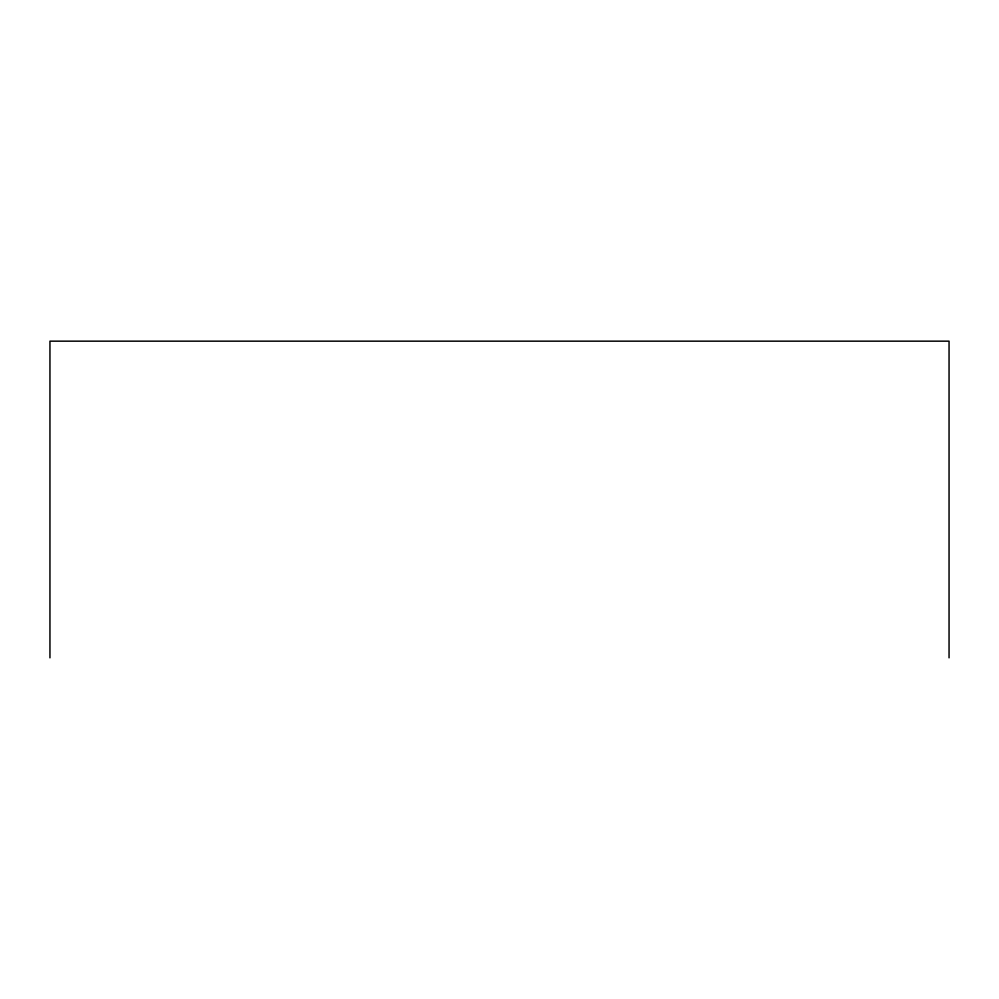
<?xml version="1.0" encoding="UTF-8"?>
<svg xmlns="http://www.w3.org/2000/svg" width="999" height="999" viewBox="0 0 999 999"><rect width="100%" height="100%" fill="white"/><g stroke="black" fill="none" stroke-linecap="round" stroke-linejoin="round"><path stroke-width="1.5" d="M949.05 657.841L949.05 341.159L49.95 341.159L49.95 657.841"/></g></svg>
